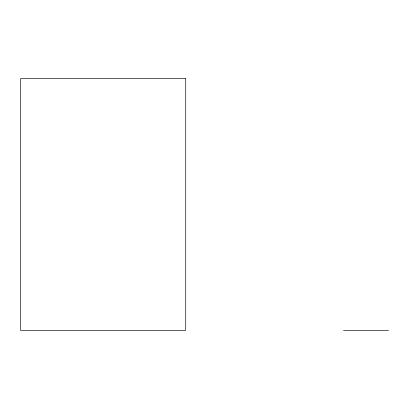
<?xml version="1.0" encoding="UTF-8"?>
<svg xmlns="http://www.w3.org/2000/svg" width="409" height="409" viewBox="0 0 409 409"><rect width="100%" height="100%" fill="white"/><g stroke="black" fill="none" stroke-linecap="round" stroke-linejoin="round"><path stroke-width="0.61" d="M343.478 330.329L388.55 330.329M185.722 78.671L20.45 78.671L20.45 330.329L185.722 330.329L185.722 78.671"/></g></svg>
